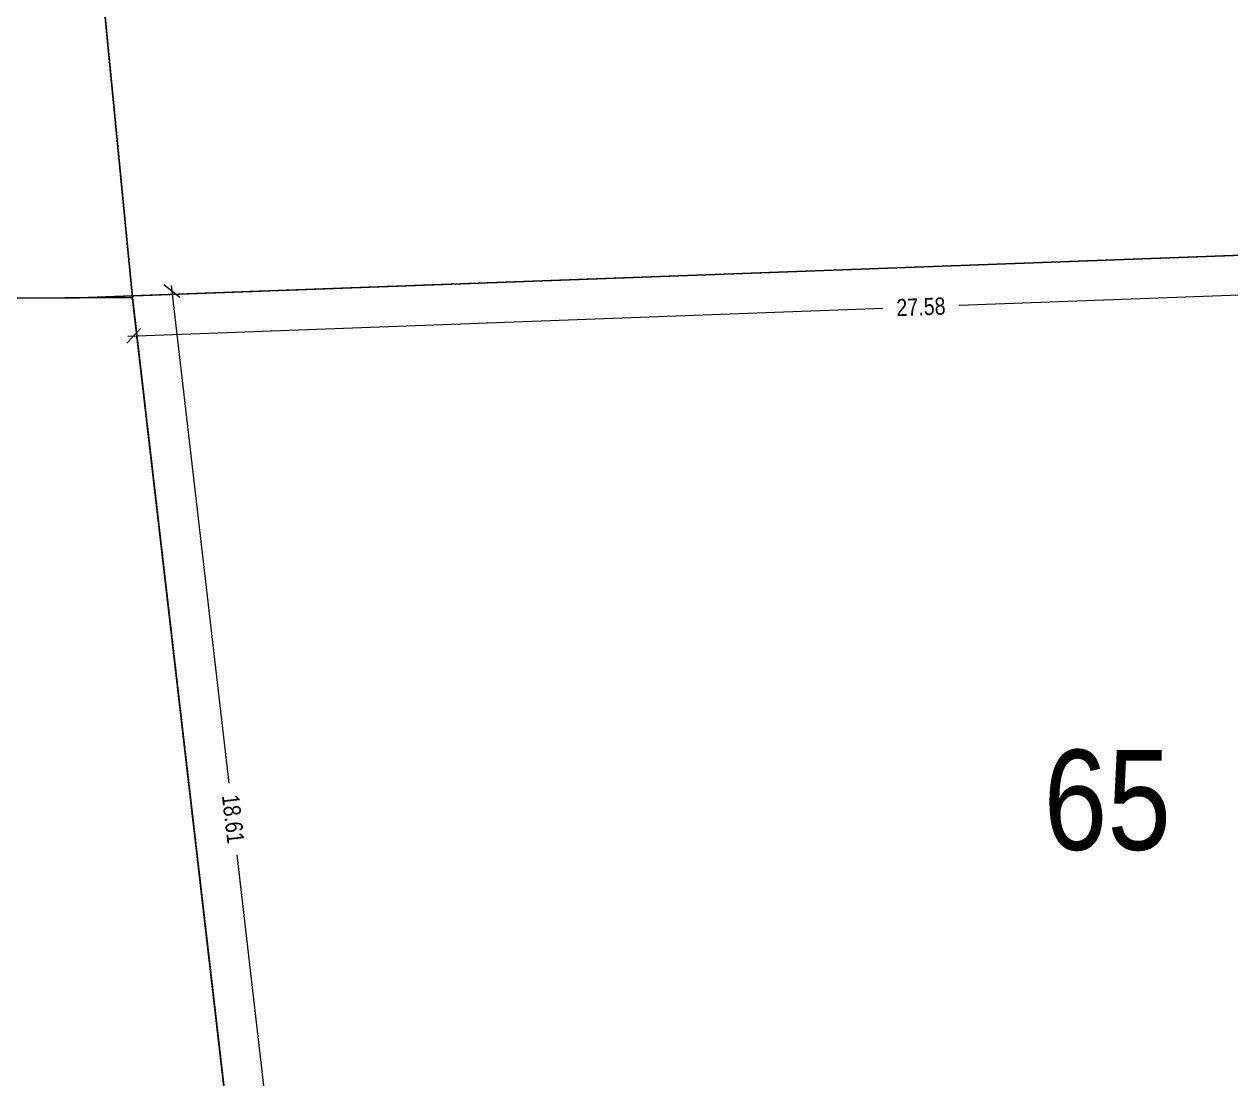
# Model space of a CAD drawing. Header units: millimetres. Extents: x 29397 to 29927, y 26123 to 26652.
# Drawn here: x 29724.77 to 29745.9, y 26280.8 to 26299.27 of the extents above; entities that cross this region are included whole.
import ezdxf
from ezdxf.enums import TextEntityAlignment as Align

# ---------------------------------------------------------------- set-up
doc = ezdxf.new("R2010")
doc.units = ezdxf.units.MM
doc.header["$LTSCALE"] = 0.3
for name, color, linetype in [('_IndivSubPlot', 180, 'Continuous'), ('_IndivSubPlot_DIMENSION', 7, 'Continuous'), ('_InternalRoad', 3, 'Continuous'), ('_LandLord_Sub', 7, 'Continuous'), ('_LeftoverOwnersLand', 35, 'Continuous'), ('_Plot', 7, 'Continuous'), ('_SurveyNo', 8, 'Continuous')]:
    doc.layers.add(name, color=color, linetype=linetype)
doc.layers.add('_SideBoundary', color=1, linetype='Continuous', true_color=0xff0000)
doc.layers.get('0').off()
doc.styles.add('PreDCRFont', font='ARIALN.TTF')
doc.dimstyles.new('PDCR-PLOT-INT', dxfattribs={"dimtxt": 0.3, "dimasz": 0.25, "dimexe": 0.25, "dimexo": 0.25, "dimgap": 0.25, "dimtad": 0, "dimzin": 0, "dimdsep": 46, "dimtxsty": 'PreDCRFont', "dimblk": 'OBLIQUE', "dimcen": 0.5, "dimdle": 0.1, "dimadec": 0, "dimazin": 0, "dimtfac": 1, "dimtix": 1, "dimtofl": 0, "dimtmove": 1, "dimatfit": 1, "dimfxl": 1, "dimtolj": 1, "dimtzin": 0, "dimlwd": 15, "dimarcsym": 0})

# ---------------------------------------------------------------- blocks, each defined once
blk = doc.blocks.new('_Oblique')
at = {"color": 0, "linetype": 'ByBlock', "lineweight": -2}
blk.add_line((-0.5, -0.5), (0.5, 0.5), dxfattribs=at)
blk = doc.blocks.new('*D684')
at = {"layer": '_IndivSubPlot_DIMENSION', "color": 0, "lineweight": 15, "transparency": 16777216}
for p, q in [((29754.356, 26294.83), (29741.14, 26294.345)), ((29726.59, 26293.811), (29739.806, 26294.296))]:
    blk.add_line(p, q, dxfattribs=at)
at = {"layer": '_IndivSubPlot_DIMENSION', "color": 0, "lineweight": 15, "transparency": 16777216, "xscale": 0.25, "yscale": 0.25, "zscale": 0.25}
for p, rotation in [((29754.256, 26294.826), 2.101807618387541), ((29726.69, 26293.815), 182.1018076183876)]:
    blk.add_blockref('_Oblique', p, dxfattribs=dict(at, rotation=rotation))
at = {"layer": '_IndivSubPlot_DIMENSION', "color": 0, "lineweight": 15, "transparency": 16777216, "insert": (29740.473, 26294.321), "char_height": 0.3, "attachment_point": 5, "rotation": 2.1018, "style": 'PreDCRFont'}
blk.add_mtext('\\A1;27.58', dxfattribs=at)
blk = doc.blocks.new('*D685')
at = {"layer": '_IndivSubPlot_DIMENSION', "color": 0, "lineweight": 15, "transparency": 16777216}
for p, q in [((29727.348, 26294.694), (29728.358, 26285.978)), ((29729.513, 26276.011), (29728.503, 26284.727))]:
    blk.add_line(p, q, dxfattribs=at)
at = {"layer": '_IndivSubPlot_DIMENSION', "color": 0, "lineweight": 15, "transparency": 16777216, "xscale": 0.25, "yscale": 0.25, "zscale": 0.25}
for p, rotation in [((29727.359, 26294.595), 96.61144071521618), ((29729.502, 26276.111), 276.6114407152161)]:
    blk.add_blockref('_Oblique', p, dxfattribs=dict(at, rotation=rotation))
at = {"layer": '_IndivSubPlot_DIMENSION', "color": 0, "lineweight": 15, "transparency": 16777216, "insert": (29728.431, 26285.353), "char_height": 0.3, "attachment_point": 5, "rotation": 276.6114, "style": 'PreDCRFont'}
blk.add_mtext('\\A1;18.61', dxfattribs=at)

msp = doc.modelspace()

# ---------------------------------------------------------------- linework, layer by layer
at = {"layer": '_IndivSubPlot'}
msp.add_lwpolyline([(29754.23, 26295.526), (29726.664, 26294.514), (29728.806, 26276.03)], dxfattribs=at)
at = {"layer": '_InternalRoad'}
msp.add_lwpolyline([(29693.42, 26385.613), (29705.419, 26385.933), (29705.66, 26306.42), (29725.503, 26306.48), (29825.18, 26310.138), (29825.589, 26298.145), (29725.742, 26294.48), (29693.696, 26294.383)], close=True, dxfattribs=at)
at = {"layer": '_LandLord_Sub'}
for points in [[(29721.705, 26345.62), (29716.939, 26398.244), (29561.044, 26394.085), (29560.61, 26388.782), (29501.445, 26388.782), (29498.646, 26297.257), (29538.129, 26293.912), (29726.668, 26294.483)], [(29825.18, 26310.138), (29725.503, 26306.48), (29726.668, 26294.483), (29735.299, 26220.012), (29828.251, 26220.067)]]:
    msp.add_lwpolyline(points, close=True, dxfattribs=at)
at = {"layer": '_LeftoverOwnersLand'}
msp.add_lwpolyline([(29726.664, 26294.514), (29725.742, 26294.48), (29726.668, 26294.483)], close=True, dxfattribs=at)
at = {"layer": '_Plot'}
msp.add_lwpolyline([(29721.705, 26345.62), (29716.939, 26398.244), (29591.151, 26394.888), (29591.151, 26445.805), (29584.662, 26520.159), (29573.003, 26515.725), (29579.151, 26445.283), (29579.151, 26394.568), (29561.044, 26394.085), (29560.61, 26388.782), (29448.945, 26388.782), (29451.917, 26301.216), (29538.129, 26293.912), (29726.668, 26294.483), (29742.042, 26161.836), (29817.719, 26142.727), (29817.589, 26220.061), (29828.251, 26220.067), (29825.18, 26310.138), (29725.503, 26306.48)], close=True, dxfattribs=at)
at = {"layer": '_SideBoundary'}
msp.add_lwpolyline([(29451.917, 26301.216), (29508.009, 26296.464), (29538.129, 26293.912), (29548.977, 26293.945), (29591.457, 26294.074), (29648.576, 26294.247), (29726.668, 26294.483), (29728.806, 26276.03), (29730.736, 26259.381), (29732.666, 26242.733), (29734.596, 26226.084), (29736.525, 26209.436), (29738.386, 26193.383), (29740.211, 26177.639), (29742.042, 26161.836), (29773.662, 26153.852), (29817.719, 26142.727), (29803, 26129.636), (29446.919, 26129.636)], close=True, dxfattribs=at)
at = {"layer": '_SurveyNo'}
for points in [[(29721.705, 26345.62), (29716.939, 26398.244), (29561.044, 26394.085), (29560.61, 26388.782), (29501.445, 26388.782), (29498.646, 26297.257), (29538.129, 26293.912), (29726.668, 26294.483)], [(29825.18, 26310.138), (29725.503, 26306.48), (29726.668, 26294.483), (29735.299, 26220.012), (29828.251, 26220.067)]]:
    msp.add_lwpolyline(points, close=True, dxfattribs=at)

# ---------------------------------------------------------------- texts
at = {"layer": '_IndivSubPlot', "lineweight": 30, "style": 'PreDCRFont'}
msp.add_text('65', height=1.75, dxfattribs=at).set_placement((29743.736, 26285.687), align=Align.MIDDLE_CENTER)
at = {"layer": '_LeftoverOwnersLand', "lineweight": 30, "insert": (29726.574, 26294.494), "char_height": 0.0036, "attachment_point": 5, "style": 'PreDCRFont'}
msp.add_mtext("APPLICANT'S SITE IS TO BE DISPOSED", dxfattribs=at)

# ---------------------------------------------------------------- dimensions: what is measured, and where the dimension line sits
at = {"layer": '_IndivSubPlot_DIMENSION', "lineweight": 15}
for p1, p2, text, picture, middle in [((29754.256, 26294.826), (29726.69, 26293.815), '27.58', '*D684', (29740.473, 26294.321)), ((29727.359, 26294.595), (29729.502, 26276.111), '18.61', '*D685', (29728.431, 26285.353))]:
    dim = msp.add_aligned_dim(p1=p1, p2=p2, distance=0, text=text, dimstyle='PDCR-PLOT-INT', dxfattribs=at)
    dim.commit()
    dim.dimension.update_dxf_attribs({"geometry": picture, "text_midpoint": middle})

doc.saveas('drawing.dxf')
